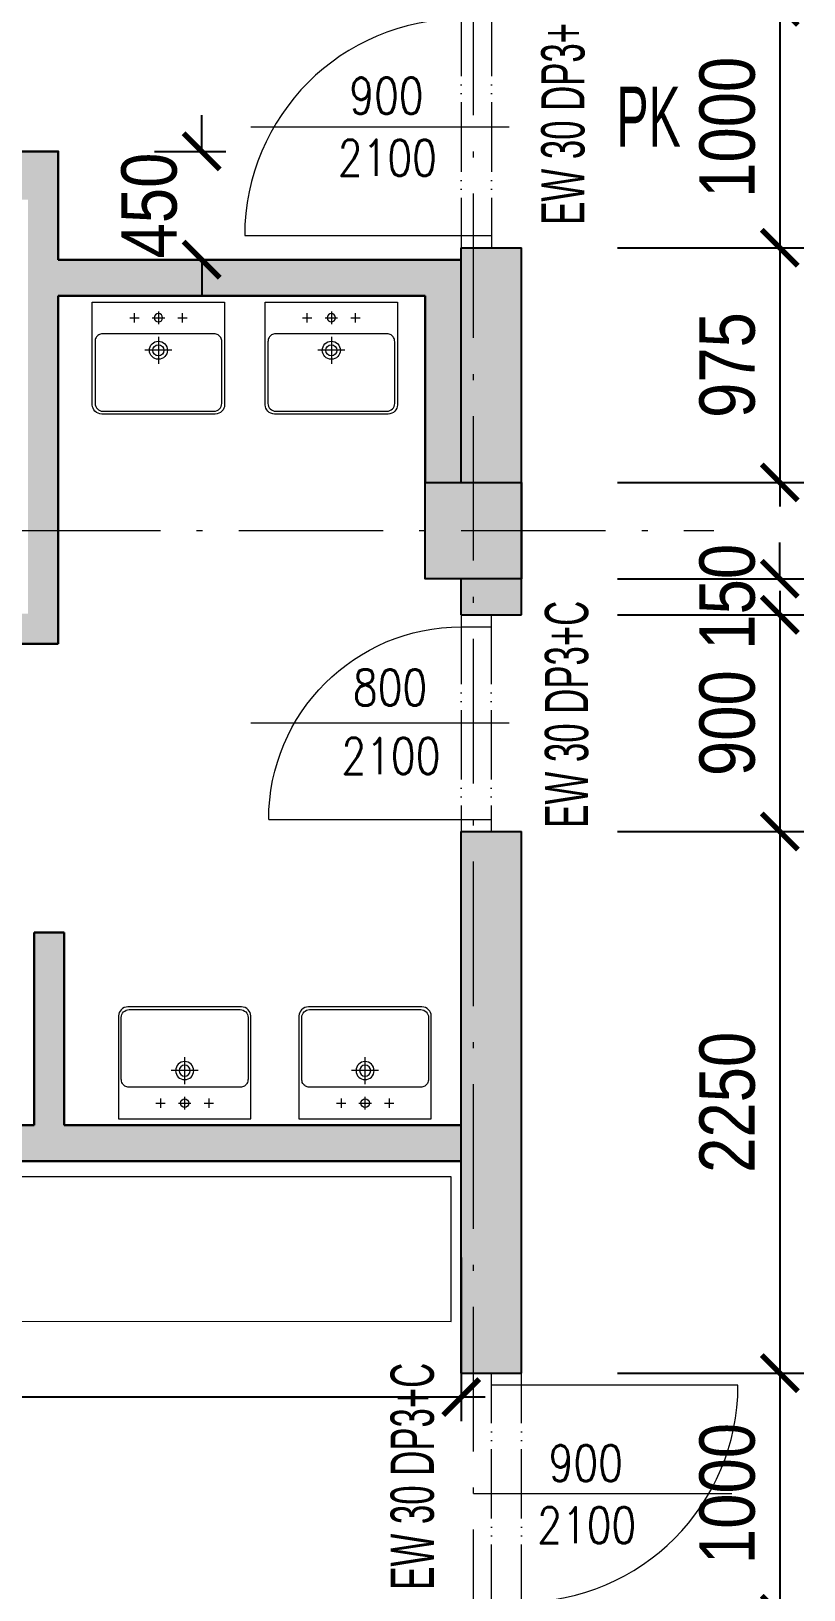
# Model space of a CAD drawing. Header units: millimetres. Extents: x 325046 to 1268204, y 1875583 to 2761998.
# Drawn here: x 716241 to 719452, y 2556493 to 2562967 of the extents above; entities that cross this region are included whole.
import ezdxf

# ---------------------------------------------------------------- set-up
doc = ezdxf.new("R2010")
doc.units = ezdxf.units.MM
doc.header["$LTSCALE"] = 100
doc.header["$PDMODE"] = 65
doc.linetypes.add('ACAD_ISO05W100', pattern=[33, 24, -3, 0, -3, 0, -3])
doc.linetypes.add('ACAD_ISO10W100', pattern=[18.5, 12, -3, 0.5, -3])
for name, color, linetype, lineweight, true_color in [('DVEŘE - POPIS', 7, 'Continuous', 5, 0x008a22), ('INTERIÉR', 7, 'Continuous', 5, 0xa65930), ('otvory', 7, 'Continuous', 20, 0xb30000), ('PO - dveře a odolnosti', 7, 'Continuous', 9, 0xc51645), ('PŘÍČKY - SDK', 7, 'Continuous', 30, 0x6a1174), ('SANITA  - NOVÁ', 7, 'Continuous', 13, 0x3f3fde)]:
    doc.layers.add(name, color=color, linetype=linetype, lineweight=lineweight, true_color=true_color)
for name, color, linetype in [('kóty 100', 5, 'Continuous'), ('PŘÍČKY - ZDĚNÉ', 4, 'Continuous'), ('ŽB- SLOUPY', 3, 'Continuous')]:
    doc.layers.add(name, color=color, linetype=linetype)
for name, color, linetype, lineweight in [('Objekty - osy', 5, 'ACAD_ISO10W100', 20), ('ŠRAF-YTONG', 54, 'Continuous', 9), ('ŽB - Šraf-prefa', 253, 'Continuous', 13)]:
    doc.layers.add(name, color=color, linetype=linetype, lineweight=lineweight)
doc.layers.add('ŠRAF - SDK', color=7, linetype='Continuous', true_color=0xfbe0ee)
doc.styles.add('ARIAL NARROW', font='ARIALN.TTF')
doc.styles.add('FSIMPLEX', font='simplex.shx')
doc.dimstyles.new('100', dxfattribs={"dimscale": 100, "dimtxt": 2.3, "dimasz": 1.5, "dimexe": 1, "dimexo": 4, "dimgap": 1, "dimtad": 1, "dimdec": 0, "dimzin": 0, "dimdsep": 46, "dimtxsty": 'ARIAL NARROW', "dimblk": 'ARCHTICK', "dimcen": 4, "dimdle": 1, "dimclrd": 256, "dimclre": 256, "dimclrt": 7, "dimadec": 0, "dimazin": 0, "dimtfac": 1, "dimtdec": 0, "dimtix": 1, "dimtofl": 0, "dimtmove": 0, "dimatfit": 2, "dimldrblk": 'OBLIQUE', "dimfxl": 1, "dimtolj": 1, "dimtzin": 0, "dimlwd": -1, "dimlwe": -1, "dimarcsym": 1})

# ---------------------------------------------------------------- blocks, each defined once
blk = doc.blocks.new('umyvadlo')
for points in [[(-100, -84.5), (-100, -65), (-100, -45.5)], [(0, -38.8), (0, -91.2)], [(100, -84.5), (100, -65), (100, -45.5)], [(-80.5, -65), (-100, -65), (-119.5, -65)], [(26.2, -65), (-26.2, -65)], [(119.5, -65), (100, -65), (80.5, -65)], [(0, -143.8), (0, -256.2)], [(-56.2, -200), (56.2, -200)]]:
    blk.add_lwpolyline(points)
for points in [[(275, 0), (275, 0), (-275, 0), (-275, 0)], [(-275, 0), (-275, 0), (-275, -418.8), (-275, -418.8)], [(275, -418.8), (275, -418.8), (275, 0), (275, 0)], [(-275, -418.8), (-275, -418.8), (-275, -427.1), (-275, -427.1)], [(-275, -427.1), (-274.5, -436.8), (-270.6, -446.1), (-263.9, -453.1)], [(-263.9, -453.1), (-256.6, -460.7), (-246.3, -465), (-235.7, -465)], [(235.7, -465), (246.2, -465), (256.6, -460.7), (263.9, -453.1)], [(263.9, -453.1), (270.6, -446.1), (274.5, -436.8), (275, -427.1)], [(275, -427.1), (275, -427.1), (275, -418.8), (275, -418.8)], [(-235.7, -465), (-235.7, -465), (0, -465), (0, -465)], [(0, -465), (0, -465), (235.7, -465), (235.7, -465)]]:
    blk.add_open_spline(points, degree=3)
for points, knots in [([(17.5, -65), (17.5, -55.3), (9.7, -47.5), (0, -47.5), (-9.7, -47.5), (-17.5, -55.3), (-17.5, -65), (-17.5, -74.7), (-9.7, -82.5), (0, -82.5), (9.7, -82.5), (17.5, -74.7), (17.5, -65)], [0, 0, 0, 0, 1, 1, 1, 2, 2, 2, 3, 3, 3, 4, 4, 4, 4]), ([(0, -453.3), (0, -453.3), (231, -453.3), (231, -453.3), (248.9, -453.3), (263.3, -438.4), (263.3, -420.6), (263.3, -420.6), (263.3, -170.8), (263.3, -170.8), (263.3, -170.8), (263.3, -164.8), (263.3, -164.8), (263.3, -158.4), (262.3, -152.5), (259, -147), (256.3, -142.6), (252.5, -138.7), (248.1, -135.9), (243.2, -132.8), (237.7, -131.5), (231.9, -131.4), (231.9, -131.4), (231.9, -131.4), (231.9, -131.4), (231.9, -131.4), (0, -131.4), (0, -131.4), (0, -131.4), (0, -131.4), (0, -131.4), (0, -131.4), (-231.9, -131.4), (-231.9, -131.4), (-231.9, -131.4), (-231.9, -131.4), (-231.9, -131.4), (-237.7, -131.5), (-243.2, -132.8), (-248.1, -135.9), (-252.5, -138.7), (-256.3, -142.6), (-259, -147), (-262.3, -152.5), (-263.3, -158.4), (-263.3, -164.8), (-263.3, -164.8), (-263.3, -170.8), (-263.3, -170.8), (-263.3, -170.8), (-263.3, -420.6), (-263.3, -420.6), (-263.3, -438.4), (-248.9, -453.3), (-231, -453.3), (-231, -453.3), (0, -453.3), (0, -453.3)], [0, 0, 0, 0, 1, 1, 1, 2, 2, 2, 3, 3, 3, 4, 4, 4, 5, 5, 5, 6, 6, 6, 7, 7, 7, 8, 8, 8, 9, 9, 9, 10, 10, 10, 11, 11, 11, 12, 12, 12, 13, 13, 13, 14, 14, 14, 15, 15, 15, 16, 16, 16, 17, 17, 17, 18, 18, 18, 19, 19, 19, 19]), ([(-37.5, -200), (-37.5, -179.3), (-20.7, -162.5), (0, -162.5), (20.7, -162.5), (37.5, -179.3), (37.5, -200), (37.5, -220.7), (20.7, -237.5), (0, -237.5), (-20.7, -237.5), (-37.5, -220.7), (-37.5, -200)], [0, 0, 0, 0, 1, 1, 1, 2, 2, 2, 3, 3, 3, 4, 4, 4, 4]), ([(-23, -200), (-23, -187.3), (-12.7, -177), (0, -177), (12.7, -177), (23, -187.3), (23, -200), (23, -212.7), (12.7, -223), (0, -223), (-12.7, -223), (-23, -212.7), (-23, -200)], [0, 0, 0, 0, 1, 1, 1, 2, 2, 2, 3, 3, 3, 4, 4, 4, 4])]:
    blk.add_open_spline(points, degree=3, knots=knots)
blk = doc.blocks.new('A$C2DA8013F')
at = {"layer": 'otvory'}
for p, q in [((74.6, 850), (999.6, 850)), ((874.6, 50), (999.6, 50))]:
    blk.add_line(p, q, dxfattribs=at)
at = {"layer": 'otvory', "linetype": 'ACAD_ISO05W100', "ltscale": 0.12}
for p, q in [((874.6, 0), (874.6, 900)), ((999.6, 0), (999.6, 900))]:
    blk.add_line(p, q, dxfattribs=at)
at = {"layer": 'otvory', "ltscale": 2, "transparency": 33554687}
blk.add_line((1073.7, 450), (0, 450), dxfattribs=at)
blk.add_arc((874.6, 850), 800, 180, 270, dxfattribs=at)
blk = doc.blocks.new('A$C2EF056AC')
at = {"layer": 'otvory', "linetype": 'ACAD_ISO05W100', "ltscale": 0.12}
for p, q in [((900, 1000), (900, 0)), ((1025, 1000), (1025, 0))]:
    blk.add_line(p, q, dxfattribs=at)
at = {"layer": 'otvory'}
for p, q in [((900, 950), (1025, 950)), ((0, 50), (1025, 50))]:
    blk.add_line(p, q, dxfattribs=at)
at = {"layer": 'otvory', "ltscale": 2, "transparency": 33554687}
blk.add_line((1099, 500), (25.4, 500), dxfattribs=at)
blk.add_arc((900, 50), 900, 90, 180, dxfattribs=at)
blk = doc.blocks.new('_ARCHTICK')
at = {"color": 0, "linetype": 'ByBlock', "const_width": 0.15}
blk.add_lwpolyline([(-0.5, -0.5), (0.5, 0.5)], dxfattribs=at)
blk = doc.blocks.new('*D490')
at = {"layer": 'Defpoints', "color": 0, "ltscale": 100, "transparency": 16777216}
for p in [(712278.7, 2558272.7), (718028.7, 2558272.7), (712278.7, 2557293.1)]:
    blk.add_point(p, dxfattribs=at)
at = {"layer": 'kóty 100', "ltscale": 100, "transparency": 16777216}
for p, q in [((712278.7, 2557872.7), (712278.7, 2557193.1)), ((718028.7, 2557872.7), (718028.7, 2557193.1)), ((718128.7, 2557293.1), (712178.7, 2557293.1))]:
    blk.add_line(p, q, dxfattribs=at)
at = {"layer": 'kóty 100', "ltscale": 100, "transparency": 16777216, "xscale": 150, "yscale": 150, "zscale": 150, "rotation": 180}
blk.add_blockref('_ARCHTICK', (712278.7, 2557293.1), dxfattribs=at)
at = {"layer": 'kóty 100', "ltscale": 100, "transparency": 16777216, "xscale": 150, "yscale": 150, "zscale": 150}
blk.add_blockref('_ARCHTICK', (718028.7, 2557293.1), dxfattribs=at)
at = {"layer": 'kóty 100', "color": 7, "ltscale": 100, "transparency": 16777216, "insert": (715153.7, 2557510.5), "char_height": 230, "attachment_point": 5, "style": 'ARIAL NARROW'}
blk.add_mtext('\\A1;5750', dxfattribs=at)
blk = doc.blocks.new('_Oblique')
at = {"color": 0, "lineweight": -2}
blk.add_line((-0.5, -0.5), (0.5, 0.5), dxfattribs=at)
blk = doc.blocks.new('*D551')
at = {"layer": 'Defpoints', "color": 0, "ltscale": 100, "transparency": 16777216}
for p in [(718278.7, 2563067.7), (718278.7, 2562067.7), (719352.5, 2562067.7)]:
    blk.add_point(p, dxfattribs=at)
at = {"layer": 'kóty 100', "ltscale": 100, "transparency": 16777216}
for p, q in [((719352.5, 2563167.7), (719352.5, 2561967.7)), ((718678.7, 2563067.7), (719452.5, 2563067.7)), ((718678.7, 2562067.7), (719452.5, 2562067.7))]:
    blk.add_line(p, q, dxfattribs=at)
at = {"layer": 'kóty 100', "ltscale": 100, "transparency": 16777216, "xscale": 150, "yscale": 150, "zscale": 150}
for p, rotation in [((719352.5, 2563067.7), 90), ((719352.5, 2562067.7), 270)]:
    blk.add_blockref('_ARCHTICK', p, dxfattribs=dict(at, rotation=rotation))
at = {"layer": 'kóty 100', "color": 7, "ltscale": 100, "transparency": 16777216, "insert": (719135, 2562567.7), "char_height": 230, "attachment_point": 5, "rotation": 90, "style": 'ARIAL NARROW'}
blk.add_mtext('\\A1;1000', dxfattribs=at)
blk = doc.blocks.new('*D552')
at = {"layer": 'Defpoints', "color": 0, "ltscale": 100, "transparency": 16777216}
for p in [(718278.7, 2562067.7), (718278.7, 2561092.7), (719352.5, 2561092.7)]:
    blk.add_point(p, dxfattribs=at)
at = {"layer": 'kóty 100', "ltscale": 100, "transparency": 16777216}
for p, q in [((719352.5, 2562167.7), (719352.5, 2560992.7)), ((718678.7, 2562067.7), (719452.5, 2562067.7)), ((718678.7, 2561092.7), (719452.5, 2561092.7))]:
    blk.add_line(p, q, dxfattribs=at)
at = {"layer": 'kóty 100', "ltscale": 100, "transparency": 16777216, "xscale": 150, "yscale": 150, "zscale": 150}
for p, rotation in [((719352.5, 2562067.7), 90), ((719352.5, 2561092.7), 270)]:
    blk.add_blockref('_ARCHTICK', p, dxfattribs=dict(at, rotation=rotation))
at = {"layer": 'kóty 100', "color": 7, "ltscale": 100, "transparency": 16777216, "insert": (719135, 2561580.2), "char_height": 230, "attachment_point": 5, "rotation": 90, "style": 'ARIAL NARROW'}
blk.add_mtext('\\A1;975', dxfattribs=at)
blk = doc.blocks.new('*D553')
at = {"layer": 'Defpoints', "color": 0, "ltscale": 100, "transparency": 16777216}
for p in [(718278.7, 2560692.7), (718278.7, 2560542.7), (719352.5, 2560542.7)]:
    blk.add_point(p, dxfattribs=at)
at = {"layer": 'kóty 100', "ltscale": 100, "transparency": 16777216}
for p, q in [((719352.5, 2560692.7), (719352.5, 2560842.7)), ((718678.7, 2560692.7), (719452.5, 2560692.7)), ((718678.7, 2560542.7), (719452.5, 2560542.7)), ((719352.5, 2560542.7), (719352.5, 2560392.7))]:
    blk.add_line(p, q, dxfattribs=at)
at = {"layer": 'kóty 100', "ltscale": 100, "transparency": 16777216, "xscale": 150, "yscale": 150, "zscale": 150}
for p, rotation in [((719352.5, 2560692.7), 270), ((719352.5, 2560542.7), 90)]:
    blk.add_blockref('_ARCHTICK', p, dxfattribs=dict(at, rotation=rotation))
at = {"layer": 'kóty 100', "color": 7, "ltscale": 100, "transparency": 16777216, "insert": (719135, 2560617.7), "char_height": 230, "attachment_point": 5, "rotation": 90, "style": 'ARIAL NARROW'}
blk.add_mtext('\\A1;150', dxfattribs=at)
blk = doc.blocks.new('*D554')
at = {"layer": 'Defpoints', "color": 0, "ltscale": 100, "transparency": 16777216}
for p in [(718278.7, 2560542.7), (718278.7, 2559642.7), (719352.5, 2559642.7)]:
    blk.add_point(p, dxfattribs=at)
at = {"layer": 'kóty 100', "ltscale": 100, "transparency": 16777216}
for p, q in [((719352.5, 2560642.7), (719352.5, 2559542.7)), ((718678.7, 2560542.7), (719452.5, 2560542.7)), ((718678.7, 2559642.7), (719452.5, 2559642.7))]:
    blk.add_line(p, q, dxfattribs=at)
at = {"layer": 'kóty 100', "ltscale": 100, "transparency": 16777216, "xscale": 150, "yscale": 150, "zscale": 150}
for p, rotation in [((719352.5, 2560542.7), 90), ((719352.5, 2559642.7), 270)]:
    blk.add_blockref('_ARCHTICK', p, dxfattribs=dict(at, rotation=rotation))
at = {"layer": 'kóty 100', "color": 7, "ltscale": 100, "transparency": 16777216, "insert": (719135, 2560092.7), "char_height": 230, "attachment_point": 5, "rotation": 90, "style": 'ARIAL NARROW'}
blk.add_mtext('\\A1;900', dxfattribs=at)
blk = doc.blocks.new('*D555')
at = {"layer": 'Defpoints', "color": 0, "ltscale": 100, "transparency": 16777216}
for p in [(718278.7, 2559642.7), (718278.7, 2557392.7), (719352.5, 2557392.7)]:
    blk.add_point(p, dxfattribs=at)
at = {"layer": 'kóty 100', "ltscale": 100, "transparency": 16777216}
for p, q in [((719352.5, 2559742.7), (719352.5, 2557292.7)), ((718678.7, 2559642.7), (719452.5, 2559642.7)), ((718678.7, 2557392.7), (719452.5, 2557392.7))]:
    blk.add_line(p, q, dxfattribs=at)
at = {"layer": 'kóty 100', "ltscale": 100, "transparency": 16777216, "xscale": 150, "yscale": 150, "zscale": 150}
for p, rotation in [((719352.5, 2559642.7), 90), ((719352.5, 2557392.7), 270)]:
    blk.add_blockref('_ARCHTICK', p, dxfattribs=dict(at, rotation=rotation))
at = {"layer": 'kóty 100', "color": 7, "ltscale": 100, "transparency": 16777216, "insert": (719135, 2558517.7), "char_height": 230, "attachment_point": 5, "rotation": 90, "style": 'ARIAL NARROW'}
blk.add_mtext('\\A1;2250', dxfattribs=at)
blk = doc.blocks.new('*D556')
at = {"layer": 'Defpoints', "color": 0, "ltscale": 100, "transparency": 16777216}
for p in [(718278.7, 2557392.7), (718278.7, 2556392.7), (719352.5, 2556392.7)]:
    blk.add_point(p, dxfattribs=at)
at = {"layer": 'kóty 100', "ltscale": 100, "transparency": 16777216}
for p, q in [((719352.5, 2557492.7), (719352.5, 2556292.7)), ((718678.7, 2557392.7), (719452.5, 2557392.7)), ((718678.7, 2556392.7), (719452.5, 2556392.7))]:
    blk.add_line(p, q, dxfattribs=at)
at = {"layer": 'kóty 100', "ltscale": 100, "transparency": 16777216, "xscale": 150, "yscale": 150, "zscale": 150}
for p, rotation in [((719352.5, 2557392.7), 90), ((719352.5, 2556392.7), 270)]:
    blk.add_blockref('_ARCHTICK', p, dxfattribs=dict(at, rotation=rotation))
at = {"layer": 'kóty 100', "color": 7, "ltscale": 100, "transparency": 16777216, "insert": (719135, 2556892.7), "char_height": 230, "attachment_point": 5, "rotation": 90, "style": 'ARIAL NARROW'}
blk.add_mtext('\\A1;1000', dxfattribs=at)
blk = doc.blocks.new('*D733')
at = {"layer": 'Defpoints', "color": 0, "ltscale": 100, "transparency": 16777216}
for p in [(716353.7, 2562467.7), (716353.7, 2562017.7), (716949.9, 2562017.7)]:
    blk.add_point(p, dxfattribs=at)
at = {"layer": 'kóty 100', "ltscale": 100, "transparency": 16777216}
for p, q in [((716949.9, 2562467.7), (716949.9, 2562617.7)), ((716753.7, 2562467.7), (717049.9, 2562467.7)), ((716753.7, 2562017.7), (717049.9, 2562017.7)), ((716949.9, 2562017.7), (716949.9, 2561867.7))]:
    blk.add_line(p, q, dxfattribs=at)
at = {"layer": 'kóty 100', "ltscale": 100, "transparency": 16777216, "xscale": 150, "yscale": 150, "zscale": 150}
for p, rotation in [((716949.9, 2562467.7), 270), ((716949.9, 2562017.7), 90)]:
    blk.add_blockref('_ARCHTICK', p, dxfattribs=dict(at, rotation=rotation))
at = {"layer": 'kóty 100', "color": 7, "ltscale": 100, "transparency": 16777216, "insert": (716732.5, 2562242.7), "char_height": 230, "attachment_point": 5, "rotation": 90, "style": 'ARIAL NARROW'}
blk.add_mtext('\\A1;450', dxfattribs=at)

msp = doc.modelspace()

# ---------------------------------------------------------------- hatches: boundary and pattern name
at = {"layer": 'ŠRAF - SDK', "ltscale": 100}
h = msp.add_hatch(color=256, dxfattribs=at)
h.dxf.hatch_style = 1
h.paths.add_polyline_path([(716353.7, 2562467.7), (712153.7, 2562467.7), (712153.7, 2562017.7), (711330.1, 2562017.7), (711330.1, 2561892.7), (712153.7, 2561892.7), (712153.7, 2561092.7), (712278.7, 2561092.7), (712278.7, 2562267.7), (713178.7, 2562267.7), (713178.7, 2560547.7), (713128.7, 2560547.7), (713128.7, 2560422.7), (713328.7, 2560422.7), (713328.7, 2560547.7), (713278.7, 2560547.7), (713278.7, 2562267.7), (714178.7, 2562267.7), (714178.7, 2560547.7), (714128.7, 2560547.7), (714128.7, 2560422.7), (714353.7, 2560422.7), (714353.7, 2560547.7), (714303.7, 2560547.7), (714303.7, 2562267.7), (715203.7, 2562267.7), (715203.7, 2560547.7), (715153.7, 2560547.7), (715153.7, 2560422.7), (715378.7, 2560422.7), (715378.7, 2560547.7), (715328.7, 2560547.7), (715328.7, 2562267.7), (716228.7, 2562267.7), (716228.7, 2560547.7), (716178.7, 2560547.7), (716178.7, 2560422.7), (716353.7, 2560422.7), (716353.7, 2561867.7), (717878.7, 2561867.7), (717878.7, 2561092.7), (718028.7, 2561092.7), (718028.7, 2562017.7), (716353.7, 2562017.7)])
h = msp.add_hatch(color=256, dxfattribs=at)
h.dxf.hatch_style = 1
h.paths.add_polyline_path([(710178.6, 2555117.6), (710178.6, 2555242.6), (705803.7, 2555242.7), (705803.7, 2555092.7), (706403.7, 2555092.7), (706403.7, 2555117.7)])
h.paths.add_polyline_path([(717878.7, 2553372.7), (717768.7, 2553372.7), (717768.7, 2553247.7), (718028.7, 2553247.7), (718028.7, 2554692.7), (717878.7, 2554692.7)], flags=17)
h.paths.add_polyline_path([(716378.7, 2551047.7), (716378.7, 2551997.7), (716278.7, 2551997.7), (716278.7, 2551247.7), (712278.7, 2551247.7), (712278.7, 2553247.7), (712388.7, 2553247.7), (712388.7, 2553372.7), (712278.7, 2553372.7), (712278.7, 2554692.7), (711878.7, 2554692.7), (711878.7, 2555092.7), (712278.7, 2555092.7), (713298.7, 2555092.7), (713298.7, 2553372.7), (713188.7, 2553372.7), (713188.7, 2553247.7), (713533.7, 2553247.7), (713533.7, 2553372.7), (713423.7, 2553372.7), (713423.7, 2555092.7), (714443.7, 2555092.7), (714443.7, 2553372.7), (714333.7, 2553372.7), (714333.7, 2553247.7), (714678.7, 2553247.7), (714678.7, 2553372.7), (714568.7, 2553372.7), (714568.7, 2555092.7), (715588.7, 2555092.7), (715588.7, 2553372.7), (715478.7, 2553372.7), (715478.7, 2553247.7), (715823.7, 2553247.7), (715823.7, 2553372.7), (715713.7, 2553372.7), (715713.7, 2555092.7), (716733.7, 2555092.7), (716733.7, 2553372.7), (716623.7, 2553372.7), (716623.7, 2553247.7), (716968.7, 2553247.7), (716968.7, 2553372.7), (716858.7, 2553372.7), (716858.7, 2555092.7), (717878.7, 2555092.7), (717878.7, 2555092.7), (718028.7, 2555092.7), (718028.7, 2555242.7), (712278.7, 2555242.7), (712278.7, 2558272.7), (718028.7, 2558272.7), (718028.7, 2558422.7), (716378.7, 2558422.7), (716378.7, 2559222.7), (716253.7, 2559222.7), (716253.7, 2558422.7), (712278.7, 2558422.7), (712278.7, 2560422.7), (712328.7, 2560422.7), (712328.7, 2560547.7), (712278.7, 2560547.7), (712278.7, 2560692.7), (712128.7, 2560692.7), (712128.7, 2555242.6), (711078.6, 2555242.6), (711078.6, 2555117.6), (711778.7, 2555117.6), (711778.7, 2554217.6), (712128.6, 2554217.6), (712128.6, 2551047.7)])
h.paths.add_polyline_path([(718028.7, 2551172.7), (717193.7, 2551172.7), (717193.7, 2551347.7), (718028.7, 2551347.7), (718028.7, 2551472.7), (716378.7, 2551472.7), (716378.7, 2551347.7), (717093.7, 2551347.7), (717093.7, 2551047.7), (718028.7, 2551047.7)], flags=17)
at = {"layer": 'ŠRAF - SDK', "linetype": 'ByBlock', "ltscale": 100}
h = msp.add_hatch(color=256, dxfattribs=at)
h.set_gradient(color1=(145, 145, 145), color2=(0, 0, 0), one_color=1)
h.paths.add_polyline_path([(718278.7, 2559642.7), (718028.7, 2559642.7), (718028.7, 2557392.7), (718278.7, 2557392.7)])
at = {"layer": 'ŠRAF-YTONG', "linetype": 'ByBlock', "ltscale": 100, "true_color": 0x919191}
h = msp.add_hatch(color=252, dxfattribs=at)
h.dxf.hatch_style = 1
h.paths.add_polyline_path([(710478.7, 2566842.7), (710478.7, 2567092.7), (706403.7, 2567092.7), (706403.7, 2566842.7)])
h.paths.add_polyline_path([(712278.7, 2567092.7), (712278.7, 2566842.7), (717714.8, 2566842.7), (717712.3, 2567092.7)])
h.paths.add_polyline_path([(711378.7, 2567092.7), (711378.7, 2566842.7), (711878.7, 2566842.7), (711878.7, 2567092.7)])
h.paths.add_polyline_path([(717728.7, 2566842.7), (717828.7, 2566842.7), (717828.7, 2567092.7), (717728.7, 2567092.7)])
h.paths.add_polyline_path([(718028.7, 2563067.7), (718278.7, 2563067.7), (718278.7, 2566592.7), (718028.7, 2566592.7)])
h.paths.add_polyline_path([(718278.7, 2562067.7), (718028.7, 2562067.7), (718028.7, 2561092.7), (718278.7, 2561092.7)])
h.paths.add_polyline_path([(718028.7, 2560542.7), (718278.7, 2560542.7), (718278.7, 2560692.7), (718028.7, 2560692.7)])
h = msp.add_hatch(color=252, dxfattribs=at)
h.dxf.hatch_style = 1
h.paths.add_polyline_path([(718278.7, 2562067.7), (718028.7, 2562067.7), (718028.7, 2561092.7), (718278.7, 2561092.7)])
h = msp.add_hatch(color=252, dxfattribs=at)
h.dxf.hatch_style = 1
h.paths.add_polyline_path([(718278.7, 2560692.7), (718028.7, 2560692.7), (718028.7, 2560542.7), (718278.7, 2560542.7)])
at = {"layer": 'ŠRAF-YTONG', "ltscale": 100, "true_color": 0x919191}
h = msp.add_hatch(color=252, dxfattribs=at)
h.dxf.hatch_style = 1
h.paths.add_polyline_path([(718278.7, 2559642.7), (718028.7, 2559642.7), (718028.7, 2557392.7), (718278.7, 2557392.7)])
h.paths.add_polyline_path([(718278.7, 2556392.7), (718028.7, 2556392.7), (718028.7, 2555092.7), (718278.7, 2555092.7)])
h.paths.add_polyline_path([(718278.7, 2554692.7), (718028.7, 2554692.7), (718028.7, 2552522.7), (718278.7, 2552522.7)])
h.paths.add_polyline_path([(718278.7, 2551622.7), (718028.7, 2551622.7), (718028.7, 2550897.7), (718278.7, 2550897.7)])
h.paths.add_polyline_path([(718028.7, 2549092.7), (718278.7, 2549092.7), (718278.7, 2549897.7), (718028.7, 2549897.7)])
at = {"layer": 'ŽB - Šraf-prefa'}
h = msp.add_hatch(color=256, dxfattribs=at)
h.dxf.hatch_style = 1
h.paths.add_polyline_path([(718278.7, 2560692.7), (717878.7, 2560692.7), (717878.7, 2561092.7), (718278.7, 2561092.7)])

# ---------------------------------------------------------------- linework, layer by layer
at = {"layer": 'INTERIÉR'}
msp.add_lwpolyline([(712328.7, 2557608.1), (717986.4, 2557607.9), (717986.4, 2558207.6), (712328.7, 2558207.8)], close=True, dxfattribs=at)
at = {"layer": 'Objekty - osy', "ltscale": 0.5}
for points in [[(718078.7, 2591892.7), (718078.7, 2469892.7)], [(705078.7, 2560892.7), (719078.7, 2560892.7)]]:
    msp.add_lwpolyline(points, dxfattribs=at)
at = {"layer": 'PŘÍČKY - SDK'}
for p, q in [((716353.7, 2562017.7), (718028.7, 2562017.7)), ((716353.7, 2561867.7), (717878.7, 2561867.7)), ((716353.7, 2560422.7), (716178.7, 2560422.7)), ((716253.7, 2559222.7), (716378.7, 2559222.7)), ((716253.7, 2559222.7), (716253.7, 2558422.7)), ((716378.7, 2559222.7), (716378.7, 2558422.7)), ((712278.7, 2558422.7), (716253.7, 2558422.7)), ((716378.7, 2558422.7), (718028.7, 2558422.7)), ((712278.7, 2558272.7), (718028.7, 2558272.7))]:
    msp.add_line(p, q, dxfattribs=at)
at = {"layer": 'PŘÍČKY - SDK', "ltscale": 100}
msp.add_line((717878.7, 2561092.7), (717878.7, 2561867.7), dxfattribs=at)
at = {"layer": 'PŘÍČKY - SDK'}
for points in [[(716353.7, 2562017.7), (716353.7, 2562467.7), (712153.7, 2562467.7), (712153.7, 2562017.7)], [(716353.7, 2560422.7), (716353.7, 2561867.7)]]:
    msp.add_lwpolyline(points, dxfattribs=at)
at = {"layer": 'PŘÍČKY - ZDĚNÉ'}
for p, q in [((718028.7, 2561092.7), (718028.7, 2562067.7)), ((718278.7, 2560542.7), (718278.7, 2562067.7)), ((718028.7, 2560542.7), (718028.7, 2560692.7)), ((718028.7, 2557392.7), (718028.7, 2559642.7))]:
    msp.add_line(p, q, dxfattribs=at)
for points in [[(718028.7, 2562067.7), (718278.7, 2562067.7)], [(718028.7, 2560542.7), (718278.7, 2560542.7)], [(718028.7, 2559642.7), (718278.7, 2559642.7)], [(718278.7, 2557392.7), (718278.7, 2559642.7)], [(718028.7, 2557392.7), (718278.7, 2557392.7)]]:
    msp.add_lwpolyline(points, dxfattribs=at)
at = {"layer": 'ŽB- SLOUPY'}
msp.add_lwpolyline([(718278.7, 2560692.7), (717878.7, 2560692.7), (717878.7, 2561092.7), (718278.7, 2561092.7)], close=True, dxfattribs=at)

# ---------------------------------------------------------------- block references
at = {"layer": 'otvory', "ltscale": 100}
msp.add_blockref('A$C2EF056AC', (717128.7, 2562067.7), dxfattribs=at)
at = {"layer": 'otvory', "xscale": -1, "rotation": 180}
msp.add_blockref('A$C2DA8013F', (717154, 2560542.7), dxfattribs=at)
at = {"layer": 'otvory', "ltscale": 100, "rotation": 180}
msp.add_blockref('A$C2EF056AC', (719178.7, 2557392.7), dxfattribs=at)
at = {"layer": 'SANITA  - NOVÁ', "xscale": -1, "rotation": 0.0002033585639082958}
for p in [(716770.1, 2561841.6), (717488.7, 2561841.6)]:
    msp.add_blockref('umyvadlo', p, dxfattribs=at)
at = {"layer": 'SANITA  - NOVÁ', "rotation": 179.9997966414361}
for p in [(716879.2, 2558449.4), (717629.2, 2558449.4)]:
    msp.add_blockref('umyvadlo', p, dxfattribs=at)

# ---------------------------------------------------------------- texts
at = {"layer": 'DVEŘE - POPIS', "style": 'FSIMPLEX', "width": 0.8}
for s, p in [('900', (717563.5, 2562624.1)), ('2100', (717515.7, 2562365.9)), ('800', (717578.3, 2560165.4)), ('2100', (717530.6, 2559881.4)), ('900', (718392.1, 2556944.1)), ('2100', (718344.4, 2556685.9))]:
    msp.add_text(s, height=150, dxfattribs=at).set_placement(p)
at = {"layer": 'PO - dveře a odolnosti', "char_height": 180, "width": 3905.887, "attachment_point": 1, "rotation": 90, "style": 'ARIAL NARROW'}
for insert in [(718360.8, 2562162.9, 0), (718376.1, 2559658.5, 0), (717734.8, 2556493.3, 0)]:
    msp.add_mtext('\\A1;{\\W0.7;EW 30 DP3+C}', dxfattribs=dict(at, insert=insert))
at = {"layer": 'PO - dveře a odolnosti', "insert": (718673.6, 2562737.2, 0), "char_height": 250, "width": 3980.887, "attachment_point": 1, "style": 'ARIAL NARROW'}
msp.add_mtext('\\A1;{\\W0.7;PK}', dxfattribs=at)

# ---------------------------------------------------------------- dimensions: what is measured, and where the dimension line sits
at = {"layer": 'kóty 100', "ltscale": 100}
for base, p1, p2, picture, middle in [((719352.5, 2562067.7), (718278.7, 2563067.7), (718278.7, 2562067.7), '*D551', (719135, 2562567.7)), ((719352.5, 2561092.7), (718278.7, 2562067.7), (718278.7, 2561092.7), '*D552', (719135, 2561580.2)), ((719352.5, 2560542.7), (718278.7, 2560692.7), (718278.7, 2560542.7), '*D553', (719135, 2560617.7)), ((719352.5, 2559642.7), (718278.7, 2560542.7), (718278.7, 2559642.7), '*D554', (719135, 2560092.7)), ((719352.5, 2557392.7), (718278.7, 2559642.7), (718278.7, 2557392.7), '*D555', (719135, 2558517.7)), ((719352.5, 2556392.7), (718278.7, 2557392.7), (718278.7, 2556392.7), '*D556', (719135, 2556892.7))]:
    dim = msp.add_linear_dim(base=base, p1=p1, p2=p2, angle=90, dimstyle='100', override={"dimtmove": 1}, dxfattribs=at)
    dim.commit()
    dim.dimension.update_dxf_attribs({"geometry": picture, "text_midpoint": middle})
dim = msp.add_linear_dim(base=(716949.9, 2562017.7), p1=(716353.7, 2562467.7), p2=(716353.7, 2562017.7), angle=90, dimstyle='100', dxfattribs=at)
dim.commit()
dim.dimension.update_dxf_attribs({"geometry": '*D733', "text_midpoint": (716732.5, 2562242.7)})
dim = msp.add_linear_dim(base=(712278.7, 2557293.1), p1=(718028.7, 2558272.7), p2=(712278.7, 2558272.7), dimstyle='100', dxfattribs=at)
dim.commit()
dim.dimension.update_dxf_attribs({"geometry": '*D490', "text_midpoint": (715153.7, 2557510.5)})

doc.saveas('drawing.dxf')
